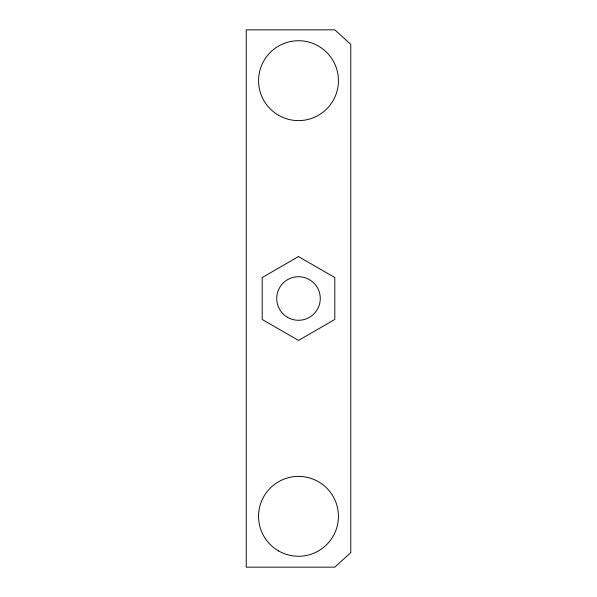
<?xml version="1.0" encoding="UTF-8"?>
<svg xmlns="http://www.w3.org/2000/svg" width="597" height="597" viewBox="0 0 597 597"><rect width="100%" height="100%" fill="white"/><g stroke="black" fill="none" stroke-linecap="round" stroke-linejoin="round"><path stroke-width="0.9" d="M350.775 552.628L334.805 567.15L246.225 567.15L246.225 29.85L334.805 29.85L350.775 44.372L350.775 552.628M298.5 256.583L262.195 277.538L262.195 319.462L298.5 340.417L334.805 319.462L334.805 277.538L298.5 256.583M278.53 550.912A39.932 39.932 0 0 0 338.432 516.323A39.932 39.932 0 0 0 278.53 481.742A39.932 39.932 0 0 0 278.53 550.912M278.53 115.258A39.932 39.932 0 0 0 338.432 80.677A39.932 39.932 0 0 0 278.53 46.088A39.932 39.932 0 0 0 278.53 115.258M287.612 317.365A21.783 21.783 0 0 0 320.283 298.5A21.783 21.783 0 0 0 287.612 279.635A21.783 21.783 0 0 0 287.612 317.365"/></g></svg>
